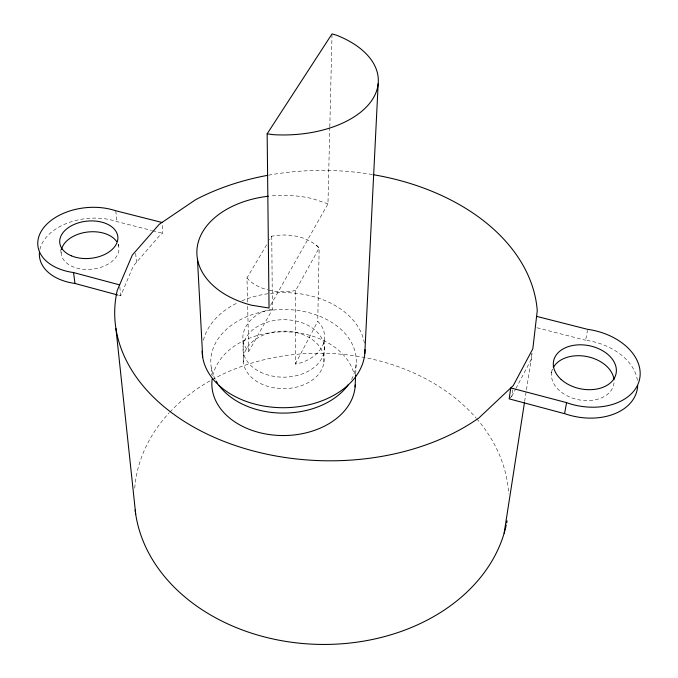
<?xml version="1.0" encoding="UTF-8"?>
<svg xmlns="http://www.w3.org/2000/svg" width="678" height="678" viewBox="0 0 678 678"><rect width="100%" height="100%" fill="white"/><g stroke="black" fill="none" stroke-linecap="round" stroke-linejoin="round"><path stroke-width="0.51" stroke-dasharray="3.39 2.54" d="M316.414 245.105L319.169 247.995L317.753 321.304L320.779 324.652A40.994 28.713 -0.2 0 1 300.54 362.933L295.311 364.044L295.727 290.37L319.169 247.995C307.117 235.893 288.014 233.054 271.759 236.215L269.607 239.843M323.898 362.289A40.392 28.756 -0.3 0 0 266.564 333.881A40.392 28.756 -0.3 0 0 260.505 383.511A40.392 28.756 -0.3 0 0 323.898 362.289L324.44 339.22M270.607 305.278L327.966 203.866L329.788 127.854M329.813 126.803L332.008 34.959M355.704 373.722L356.111 364.561M531.874 353.382L531.145 359.662L516.144 388.07M509.814 398.257L511.712 396.452L512.712 389.519M524.645 401.469L532.069 353.73M551.587 372.875L552.604 366.925M637.405 380.383A55.376 38.51 11.4 0 0 585.614 340.237L587.479 330.347M118.692 295.269L120.726 295.811L133.303 265.979L159.991 235.181L162.779 233.274L162.059 223.443M295.311 364.044L317.753 321.304M511.712 396.452L515.653 389.002M272.403 309.482C252.996 310.583 232.478 334.474 248.75 351.518L272.403 309.482L271.759 236.215M247.563 302.066L246.987 277.87L266.912 244.368M295.727 290.37L290.26 291.472L278.836 291.676A42.858 28.468 -0.1 0 1 268.708 290.108M39.9 249.453A50.765 32.773 -6.1 0 1 116.328 221.435L151.55 230.444M152.575 230.698L162.779 233.274M536.934 327.762L585.614 340.237M327.966 203.866L313.067 198.807A86.47 56.918 -0.1 0 0 270.327 196.01M246.987 277.87L249.665 280.904A42.858 28.468 -0.1 0 0 267.742 289.862M60.681 249.58L61.351 254.53M119.82 286.879L120.726 295.811M115.785 210.875L116.862 221.681M118.489 244.173L118.684 246.139M135.676 253.419L136.473 262.318M211.333 367.891L211.68 375.036M242.995 340.78L243.631 363.883M247.665 306.278L248.75 351.518M203.383 340.229A81.428 57.537 -0.3 0 1 238.215 302.481M241.902 300.829A81.428 57.537 -0.3 0 1 364.45 343.551M134.744 488.152A187.272 145.584 1.4 0 1 169.246 412.766M169.975 411.987A187.272 145.584 1.4 0 1 211.367 380.095M212.265 379.604A187.272 145.584 1.4 0 1 476.092 418.004M476.761 418.775A187.272 145.584 1.4 0 1 508.695 493.906M268.573 175.17A211.468 145.16 1.4 0 1 371.993 174.475M212.731 375.832A71.707 51.859 -0.4 0 1 282.218 331.839A71.707 51.859 -0.4 0 1 353.933 373.485M614.014 382.782A31.637 22.001 11.4 0 1 577.588 399.545A31.637 22.001 11.4 0 1 552.57 369.179M118.099 244.258A29.001 18.721 -6.1 0 1 92.242 269.174A29.001 18.721 -6.1 0 1 61.291 250.589M215.214 379.282A72.749 51.808 -0.3 0 1 284.04 309.49A72.749 51.808 -0.3 0 1 351.475 379.621M260.318 372.044A40.688 28.73 -0.3 0 0 324.169 350.84A40.688 28.73 -0.3 0 0 266.412 322.448A40.688 28.73 -0.3 0 0 260.318 372.044"/><path stroke-width="1.02" d="M355.111 386.952L355.653 374.739M364.806 353.569L378.18 83.58M373.036 174.653A211.468 145.16 1.4 0 1 537.256 310.617L532.832 348.789L513.288 385.553L478.999 417.868A211.468 145.16 1.4 0 1 232.495 444.565A211.468 145.16 1.4 0 1 117.226 290.506L132.295 255.106L159.177 224.367L195.518 199.756A211.468 145.16 1.4 0 1 267.522 175.356M504.144 533.171L524.475 402.512M564.588 413.546L566.588 402.622L510.771 387.926L509.178 398.859L565.274 413.86A55.376 38.51 11.4 0 0 637.684 385.511M267.157 133.795L332.034 33.9L336.873 35.341A95.344 54.664 0.2 0 1 372.442 99.437A95.344 54.664 0.2 0 1 272.912 134.634L267.157 133.795L269.047 308.041L251.402 305.185A86.47 56.918 -0.1 0 1 197.315 246.538A86.47 56.918 -0.1 0 1 268.302 196.23M161.991 222.46L115.252 210.629A51.096 32.714 -6 0 0 42.282 229.622A51.096 32.714 -6 0 0 73.563 272.556L74.961 283.472L117.675 294.989M536.586 316.363L587.665 329.355A55.766 38.493 11.3 0 1 639.21 380.731A55.766 38.493 11.3 0 1 567.283 402.935L566.588 402.622M73.563 272.556L119.616 284.896M115.93 328.559L135.693 514.127M197.459 258.979L202.697 357.238M364.959 349.568A81.428 57.537 -0.3 0 1 284.429 407.707A81.428 57.537 -0.3 0 1 202.12 351.212M507.076 520.848A187.272 145.584 1.4 0 1 506.686 522.916M506.254 524.984A187.272 145.584 1.4 0 1 314.253 644.253A187.272 145.584 1.4 0 1 135.142 509.992M355.247 384.884A71.707 51.859 -0.4 0 1 279.099 435.462A71.707 51.859 -0.4 0 1 212.206 378.841M553.401 367.434A31.637 22.001 11.4 0 1 587.25 356.62A31.637 22.001 11.4 0 1 614.005 379.866M74.961 283.472A50.765 32.773 -6.1 0 1 39.443 252.326M61.469 249.606A29.001 18.721 -6.1 0 1 86.394 232.19A29.001 18.721 -6.1 0 1 116.667 241.571M348.331 384.663A72.749 51.808 -0.3 0 1 283.726 413.105A72.749 51.808 -0.3 0 1 218.901 385.257M217.757 383.604A72.749 51.808 -0.3 0 1 216.206 381.104M561.164 379.494A31.858 21.984 11.3 0 0 614.726 377.426A31.858 21.984 11.3 0 0 578.648 344.839A31.858 21.984 11.3 0 0 561.164 379.494M71.343 255.809A29.188 18.687 -6 0 0 117.684 240.173A29.188 18.687 -6 0 0 77.36 223.198A29.188 18.687 -6 0 0 71.343 255.809"/></g></svg>
